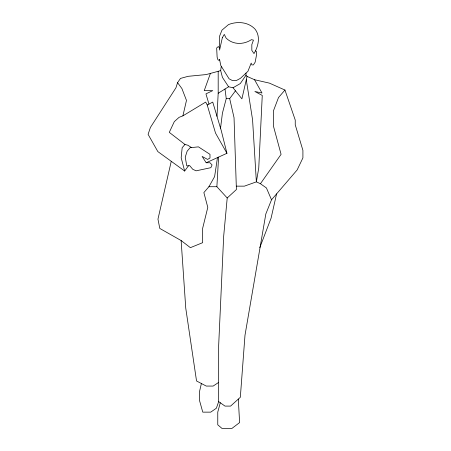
<?xml version="1.0" encoding="UTF-8"?>
<svg xmlns="http://www.w3.org/2000/svg" width="451" height="451" viewBox="0 0 451 451"><rect width="100%" height="100%" fill="white"/><g stroke="black" fill="none" stroke-linecap="round" stroke-linejoin="round"><path stroke-width="0.68" d="M216.999 116.319L218.188 93.25L218.188 71.303L220.663 70.565L221.289 66.303M201.394 383.519L199.584 391.276L199.584 400.742L202.764 412.141L210.724 412.141L216.379 408.211L218.667 401.615L218.667 345.455L223.673 236.262L227.208 197.978L216.88 186.72L218.594 157.1M220.545 128.18L222.411 113.19L226.244 98.622L224.998 89.022M217.478 157.608L214.614 176.595L208.92 186.72L203.869 192.594L207.793 207.364L202.662 228.257L202.662 242.677L190.384 247.667L181.127 240.546L159.795 228.437L157.957 219.147L171.256 161.311M246.004 73.101L246.004 75.232L247.058 76.399L254.533 79.714L269.422 83.131L284.953 90.042L295.242 120.062L295.242 124.797L302.909 150.352L302.909 157.884L297.164 169.92L271.513 199.799L265.825 213.977L244.989 335.279L240.327 397.292L230.585 406.092L224.993 406.092L218.667 401.615M276.581 193.902L271.096 218.115L259.782 247.655M247.058 76.399L241.905 98.842L233.015 87.765L228.606 86.778L222.456 77.431L220.663 70.565M191.478 147.584L187.864 145.239L184.961 144.455L169.283 132.363L174.295 121.646L179.098 117.328L182.909 115.845L186.477 100.404L181.911 88.559L177.559 82.68L180.473 78.418L188.152 76.315L206.146 74.578L218.188 71.303M220.28 402.754L217.765 412.107L217.765 424.803L222.005 428.45L231.904 428.45L239.605 422.581L238.308 399.112M177.559 82.68L175.941 87.81L150.425 127.424L148.091 134.359L157.839 151.587L184.668 171.036L188.456 165.81L189.595 165.54L192.786 169.322L196.123 170.822L210.854 167.682L212.071 164.925L209.986 162.749L206.186 162.749L202.11 156.418L207.578 159.428L209.986 158.008L209.986 154.349L198.429 146.857L190.085 147.731L187.154 151.17L185.248 157.111L186.737 165.81L188.456 165.81M210.408 73.417L204.23 90.634L212.742 90.634L205.944 93.87L208.96 104.096M246.004 75.232L240.287 83.576L233.015 87.765M236.29 186.15L244.414 186.15L256.365 181.86L260.43 183.732L281.08 154.327L273.379 125.868L273.379 111.025L278.504 97.551L284.953 90.042M227.208 197.978L236.403 189.544L234.041 117.717L229.683 98.622L235.473 90.826M184.961 144.455L182.165 147.731L181.167 157.794L184.668 171.036M218.667 382.403L213.143 386.067L206.254 386.067L196.535 380.977L185.756 308.18L181.127 240.546M218.188 93.25L228.606 86.778M182.909 115.845L205.684 102.095L207.229 105.01L215.522 133.079L226.943 153.295L206.186 162.749M207.229 105.01L212.742 102.095L221.249 130.542L226.943 153.295M226.244 98.622L229.683 98.622M208.92 186.72L216.88 186.72M255.531 50.873L256.354 51.335L256.354 55.856L255.142 62.199L253.394 64.91L251.889 64.91L251.184 63.106L247.926 71.303L240.389 78.367L236.409 80.509L232.321 80.509L229.08 78.807L220.776 65.48L219.558 59.357L219.141 60.349L217.951 59.853L217.123 57.181L216.672 47.992L218.29 46.543L219.581 47.992M260.43 183.732L266.417 187.937L271.513 199.799M254.533 79.714L262.003 93.036L254.854 91.485L262.262 95.432L258.75 168.076L256.365 181.86L252.571 119.791L246.28 79.771M222.337 37.737L219.581 50.129L219.581 36.142L221.965 30.144L228.522 24.574C237.457 21.062 248.49 21.919 255.21 29.321C260.723 36.689 258.305 46.301 254.009 53.59L251.827 50.394L251.827 44.581L253.456 40.133L251.41 39.671C243.625 44.886 232.93 44.903 226.081 38.059L224.282 34.389L222.337 37.737"/></g></svg>
